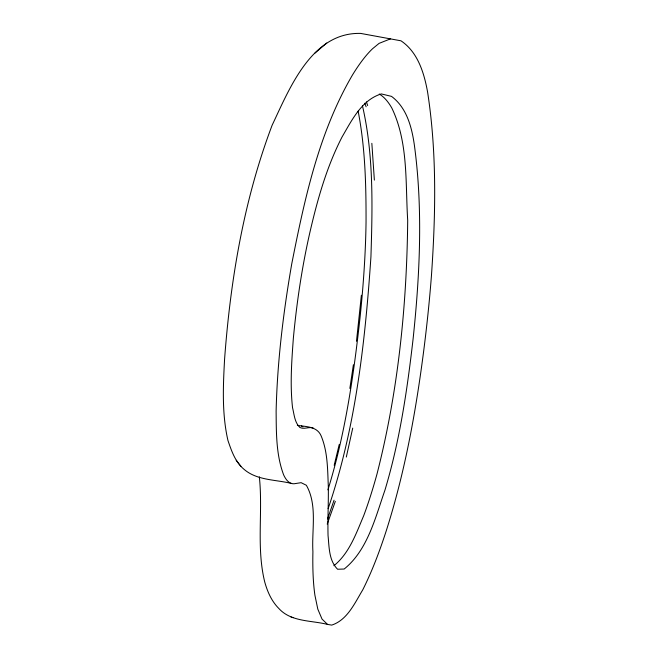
<?xml version="1.0" encoding="UTF-8"?>
<svg xmlns="http://www.w3.org/2000/svg" width="658" height="658" viewBox="0 0 658 658"><rect width="100%" height="100%" fill="white"/><g stroke="black" fill="none" stroke-linecap="round" stroke-linejoin="round"><path stroke-width="0.99" d="M356.488 341.239L361.382 295.236M349.859 388.401L353.395 364.746M346.314 457.047L352.721 428.111M334.198 465.255L339.224 444.495M327.931 489.84C345.211 434.181 353.535 376.228 359.951 318.439A326.705 66.935 -79.8 0 0 366.045 221.82C366.128 184.84 365.223 147.548 358.133 111.153M328.136 508.642C355.715 427.634 365.198 341.757 370.931 256.793C372.51 206.447 373.81 155.017 362.418 105.617M334.067 500.195L327.511 519.006M335.325 501.355L327.207 524.105M259.342 476.844C263.06 511.768 256.209 547.382 264.705 581.869C267.387 591.632 271.598 601.248 278.852 608.502C291.075 622.032 311.333 620.288 327.536 624.409L331.731 625.1C347.391 620.025 354.802 602.95 362.755 589.839C372.255 570.914 379.682 551.059 386.213 530.932C405.048 471.959 416.012 410.814 423.875 349.497A375.948 77.027 -79.8 0 0 431.467 275.365C435.686 214.286 436.97 152.508 427.552 91.84C424.089 72.873 417.814 52.097 400.977 40.812L360.65 33.41C311.588 32.086 289.512 88.624 272.141 125.201C243.83 200.007 230.448 279.79 224.575 359.309C223.111 386.328 221.836 413.923 227.956 440.506C231.517 450.911 235.21 461.924 243.929 469.228C256.941 480.595 275.809 479.509 291.642 483.49M326.697 43.017L314.985 53.084M333.894 565.716C349.316 553.337 356.184 533.35 363.709 515.675A168.333 34.487 -79.8 0 0 376.985 474.064C398.164 391.329 406.85 305.592 407.697 220.34C405.336 182.982 408.495 142.72 391.855 108.101A444.224 91.018 -79.8 0 0 379.238 94.036M390.581 38.814L379.09 43.37L372.551 48.733A375.948 77.027 -79.8 0 0 352.499 74.954C318.785 132.579 304.588 198.955 291.765 263.759C283.318 312.468 277.289 361.703 276.121 411.16C276.319 432.479 276.015 454.522 283.59 474.755A173.465 35.54 -79.8 0 0 295.22 483.589L301.117 482.676L306.348 485.259C317.617 505.064 311.596 529.937 312.912 551.659A173.465 35.54 -79.8 0 0 314.935 595.342L317.806 609.127L322.025 619.079L327.536 624.409M313.159 427.98C308.701 426.516 304.333 429.641 299.966 427.535C294.537 422.42 294.225 414.466 292.539 407.664C289.956 384.56 291.667 361.291 293.361 338.196C296.684 303.001 301.833 267.946 309.647 233.458C317.246 200.336 326.467 167.247 342.094 136.905C351.791 120.34 361.596 99.95 381.311 93.921L391.502 96.372C406.841 107.78 411.85 127.356 414.4 145.328C423.028 209.384 419.878 274.427 413.142 338.516C407.277 389.643 399.784 440.868 384.914 490.251C375.373 517.501 367.633 550.187 344.167 569.03L337.587 569.244C328.827 560.534 329.197 547.037 328.046 535.538C327.61 519.104 328.572 502.679 328.309 486.246C327.569 469.286 327.766 451.618 321.055 435.711C316.991 426.277 305.978 426.746 297.358 425.364M291.066 617.056L293.155 617.681M301.348 425.882L302.935 426.877M236.206 460.255L238.286 462.944M238.764 463.553L240.886 466.292M366.399 101.891L367.666 105.551M364.853 103.174L366.119 106.81M371.844 143.329L374.369 180.103"/></g></svg>
